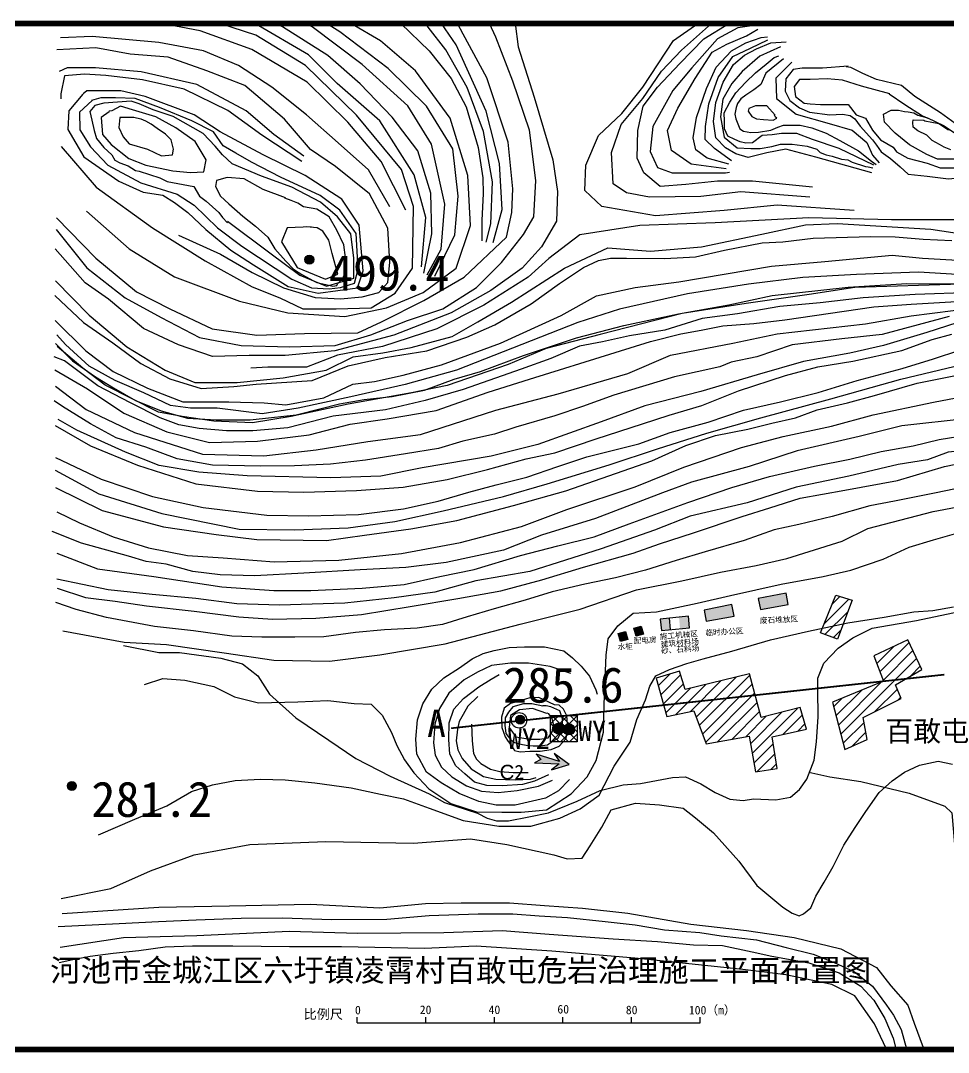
# Model space of a CAD drawing. Header units: millimetres. Extents: x 14677 to 18404, y 11255 to 11716.
# Drawn here: x 15515.8 to 15786.3, y 11255.1 to 11555.8 of the extents above; entities that cross this region are included whole.
import ezdxf

# ---------------------------------------------------------------- set-up
doc = ezdxf.new("R2010")
doc.units = ezdxf.units.MM
doc.layers.add('GiCAD_BoSu', color=7, linetype='Continuous')
doc.styles.get("Standard").update_dxf_attribs({"font": 'SIMSUN.TTF'})
doc.styles.add('宋', font='SIMSUN.TTF')

msp = doc.modelspace()

# ---------------------------------------------------------------- hatches: boundary and pattern name
for color, points in [(0, [(15601.25, 11486.174, 1), (15598.665, 11486.174, 1)]), (256, [(15738.992, 11389.003), (15730.835, 11387.385), (15731.476, 11384.153), (15739.61, 11385.614)]), (256, [(15723.2, 11385.617), (15715.043, 11383.999), (15715.684, 11380.768), (15723.819, 11382.228)]), (256, [(15692.154, 11377.812), (15690.031, 11377.177), (15690.725, 11374.856), (15692.848, 11375.491)]), (256, [(15696.678, 11379.361), (15694.555, 11378.726), (15695.249, 11376.406), (15697.372, 11377.041)]), (0, [(15662.728, 11352.111, 1), (15660.142, 11352.111, 1)]), (0, [(15674.369, 11349.495, 1), (15671.108, 11349.495, 1)]), (0, [(15677.282, 11349.256, 1), (15674.021, 11349.256, 1)]), (7, [(15666.069, 11342.072), (15667.492, 11340.505), (15665.616, 11339.523), (15672.814, 11339.222), (15670.528, 11337.506), (15675.701, 11339.046), (15671.375, 11342.274), (15672.93, 11339.875)]), (0, [(15531.998, 11332.758, 1), (15529.412, 11332.758, 1)])]:
    msp.add_hatch(color=color).paths.add_polyline_path(points)
h = msp.add_hatch()
h.set_pattern_fill('ANSI31', color=256, scale=1.5, style=0)
h.set_pattern_definition([(45, (-506.9315, 1295.841), (-1.68379802, 1.68379802), [])])
h.paths.add_polyline_path([(15728.314, 11365.428), (15709.545, 11360.886), (15707.881, 11366.2), (15701.12, 11364.161), (15704.22, 11352.996), (15712.05, 11354.626), (15715.639, 11345.01), (15728.168, 11347.261), (15730.074, 11336.859), (15736.379, 11337.885), (15734.913, 11347.115), (15744.884, 11349.312), (15743.124, 11355.612), (15731.687, 11352.682)])
h.paths.add_polyline_path([(15772.532, 11358.213), (15770.917, 11362.245), (15778.528, 11366.739), (15774.492, 11375.381), (15764.574, 11370.657), (15767.342, 11363.282), (15752.465, 11357.176), (15756.156, 11343.349), (15762.614, 11346.345), (15761.461, 11352.682)])
h.paths.add_polyline_path([(15758.264, 11386.881), (15753.512, 11388.392), (15748.976, 11377.386), (15754.016, 11375.588)])
h = msp.add_hatch(color=256)
h.paths.add_polyline_path([(15704.919, 11381.68), (15702.269, 11381.402), (15702.613, 11378.125), (15705.207, 11378.35)])
h.paths.add_polyline_path([(15710.54, 11382.269), (15707.751, 11381.976), (15708.044, 11378.595), (15710.847, 11378.837)])
h = msp.add_hatch()
h.set_pattern_fill('ANSI37', color=256, scale=1.2, style=0)
h.set_pattern_definition([(45, (-7719.6728, -5786.1343), (-1.34703842, 1.34703842), []), (135, (-7719.6728, -5786.1343), (-1.34703842, -1.34703842), [])])
h.paths.add_polyline_path([(15678.014, 11353.257), (15670.266, 11353.257), (15670.266, 11345.657), (15678.014, 11345.657)])

# ---------------------------------------------------------------- linework, layer by layer
at = {"color": 0}
for p, q in [((15613.909, 11263.747), (15613.909, 11265.347)), ((15633.909, 11263.747), (15633.909, 11265.347)), ((15653.909, 11263.747), (15653.909, 11265.347)), ((15673.909, 11263.747), (15673.909, 11265.347)), ((15693.909, 11263.747), (15693.909, 11265.347)), ((15713.909, 11263.747), (15713.909, 11265.347)), ((15613.909, 11263.747), (15713.909, 11263.747))]:
    msp.add_line(p, q, dxfattribs=at)
for points in [[(15659.947, 11554.99), (15660.881, 11548.224), (15665.538, 11533.551), (15670.911, 11515.299), (15672.344, 11505.994), (15671.985, 11497.405), (15667.687, 11489.89), (15661.969, 11483.673), (15652.912, 11477.169), (15641.308, 11470.665), (15624.609, 11464.161), (15607.345, 11459.637), (15592.911, 11458.223), (15582.439, 11458.223), (15571.684, 11457.94), (15561.778, 11461.334), (15551.589, 11466.141), (15541.4, 11474.624), (15534.607, 11479.431), (15525.834, 11489.328)], [(15526.125, 11494.914), (15535.077, 11483.783), (15546.218, 11475.037), (15556.762, 11469.273), (15567.902, 11463.509), (15580.037, 11461.124), (15594.162, 11460.727), (15607.491, 11461.124), (15617.836, 11464.304), (15628.578, 11468.478), (15638.923, 11471.857), (15648.671, 11478.019), (15656.032, 11485.373), (15662.398, 11493.522), (15665.382, 11498.69), (15665.979, 11509.225), (15664.188, 11523.933), (15659.333, 11538.242), (15654.305, 11551.052), (15652.438, 11554.99)], [(15526.207, 11498.322), (15537.666, 11486.65), (15549.573, 11476.773), (15559.234, 11471.834), (15571.591, 11465.998), (15584.622, 11464.202), (15598.552, 11464.651), (15614.054, 11464.876), (15621.019, 11468.018), (15633.376, 11474.303), (15645.059, 11481.038), (15657.416, 11492.71), (15658.989, 11499.894), (15659.334, 11506.82), (15657.915, 11520.436), (15651.669, 11539.157), (15644.855, 11551.921), (15643.171, 11554.99)], [(15527.607, 11519.126), (15537.825, 11507.305), (15554.228, 11495.484), (15569.555, 11485.812), (15583.269, 11478.29), (15591.336, 11475.066), (15598.058, 11471.842), (15607.738, 11471.842), (15617.957, 11472.11), (15624.948, 11476.409), (15630.057, 11483.663), (15630.326, 11501.663), (15626.83, 11512.409), (15613.654, 11528.26), (15598.865, 11542.768), (15584.344, 11551.634), (15573.895, 11554.99)], [(15534.965, 11500.315), (15547.38, 11489.321), (15560.641, 11481.146), (15579.545, 11474.098), (15593.652, 11470.716), (15610.299, 11469.588), (15622.431, 11472.125), (15633.153, 11476.635), (15642.746, 11483.683), (15646.978, 11496.086), (15646.132, 11510.745), (15641.053, 11527.377), (15630.896, 11541.19), (15620.739, 11549.929), (15612.056, 11554.99)], [(15628.078, 11500.618), (15620.876, 11514.797), (15611.133, 11526.224), (15599.272, 11537.863), (15583.174, 11547.386), (15568.136, 11552.888), (15556.802, 11554.99)], [(15632.638, 11484.122), (15633.961, 11498.474), (15630.559, 11510.937), (15620.542, 11526.611), (15608.067, 11537.564), (15599.751, 11545.873), (15584.087, 11554.99)], [(15633.29, 11482.213), (15635.631, 11493.694), (15635.418, 11505.6), (15631.588, 11517.931), (15624.14, 11527.711), (15614.73, 11537.395), (15605.318, 11545.723), (15592.142, 11554.052), (15590.161, 11554.99)], [(15634.347, 11481.754), (15638.379, 11489.215), (15639.425, 11502.345), (15635.542, 11519.803), (15628.672, 11530.994), (15615.307, 11543.038), (15600.809, 11554.036), (15599.059, 11554.99)], [(15636.544, 11481.33), (15642.395, 11493.397), (15643.338, 11504.71), (15641.828, 11518.474), (15634.091, 11530.919), (15622.957, 11541.854), (15608.803, 11552.602), (15604.952, 11554.99)], [(15626.645, 11554.99), (15634.913, 11547.078), (15641.292, 11539.002), (15645.634, 11530.718), (15649.179, 11518.818), (15650.582, 11510.059), (15650.657, 11505.405), (15650.214, 11497.657), (15650.214, 11491.68)], [(15651.489, 11491.299), (15652.899, 11496.622), (15653.369, 11508.834), (15650.705, 11523.551), (15646.004, 11536.39), (15639.736, 11547.349), (15634.598, 11553.949), (15633.784, 11554.99)], [(15653.52, 11491.13), (15656.167, 11500.777), (15655.388, 11514.158), (15651.495, 11529.407), (15642.794, 11548.745), (15638.466, 11554.99)], [(15758.83, 11500.482), (15736.349, 11502.02), (15720.952, 11500.482), (15700.935, 11498.944), (15685.229, 11501.713), (15680.302, 11506.328), (15680.61, 11513.712), (15684.305, 11522.327), (15691.08, 11528.789), (15697.239, 11536.481), (15706.17, 11550.019), (15713.204, 11554.99)], [(15745.896, 11504.384), (15725.765, 11505.898), (15714.077, 11504.6), (15699.141, 11504.384), (15692.431, 11505.681), (15688.534, 11508.277), (15688.101, 11517.36), (15690.915, 11525.578), (15697.193, 11533.147), (15702.604, 11541.149), (15708.449, 11547.205), (15717.269, 11554.99)], [(15746.676, 11507.276), (15729.181, 11509.005), (15718.991, 11509.005), (15709.762, 11508.045), (15702.264, 11507.468), (15697.457, 11511.502), (15695.535, 11515.728), (15695.727, 11523.796), (15697.265, 11530.904), (15701.495, 11536.474), (15708.032, 11543.39), (15714.953, 11550.497), (15722.241, 11554.99)], [(15731.68, 11554.723), (15724.951, 11553.763), (15718.991, 11550.497), (15711.492, 11542.045), (15705.917, 11535.514), (15700.149, 11524.949), (15699.38, 11517.649), (15701.495, 11513.039), (15705.725, 11511.502), (15711.3, 11511.502), (15717.837, 11511.502), (15721.298, 11511.502), (15722.451, 11511.695)], [(15623.395, 11501.607), (15617.193, 11512.326), (15608.309, 11520.197), (15599.09, 11528.403), (15589.033, 11536.441), (15579.311, 11542.805), (15569.087, 11546.992), (15556.012, 11549.504), (15536.569, 11551.179), (15527.35, 11550.844)], [(15721.49, 11512.655), (15711.3, 11514), (15705.532, 11518.034), (15704.379, 11523.796), (15707.455, 11530.327), (15712.454, 11538.972), (15717.453, 11546.655), (15721.682, 11548.96), (15727.45, 11551.457), (15730.719, 11553.378)], [(15722.259, 11514), (15715.914, 11515.728), (15712.646, 11518.226), (15711.877, 11521.683), (15712.838, 11527.638), (15715.722, 11536.09), (15718.606, 11542.237), (15723.028, 11547.039), (15727.258, 11549.344), (15731.68, 11550.881), (15733.603, 11551.073)], [(15561.812, 11493.279), (15574.06, 11487.734), (15583.245, 11482.381), (15592.431, 11477.983), (15601.617, 11475.115), (15609.08, 11474.733), (15615.395, 11475.306), (15620.179, 11476.645), (15622.858, 11479.513), (15623.433, 11485.44), (15622.858, 11495.382), (15617.5, 11505.324), (15607.549, 11513.355), (15600.277, 11518.326), (15592.726, 11527.106), (15581.096, 11536.891), (15570.079, 11541.171), (15558.755, 11545.147), (15547.737, 11546.064), (15537.638, 11547.899), (15526.314, 11547.287)], [(15723.064, 11514.966), (15718.064, 11518.612), (15715.361, 11521.177), (15715.496, 11524.958), (15716.442, 11531.574), (15719.145, 11539.27), (15723.469, 11545.346), (15728.605, 11547.776), (15733.605, 11550.206)], [(15764.011, 11511.455), (15747.659, 11516.046), (15738.875, 11518.342), (15733.334, 11517.261), (15727.929, 11515.911), (15724.28, 11516.991), (15721.307, 11518.747), (15718.469, 11521.717), (15717.793, 11526.443), (15718.469, 11531.979), (15720.631, 11537.92), (15723.604, 11543.05), (15726.848, 11545.751), (15730.361, 11547.641), (15734.551, 11549.396), (15739.01, 11549.666)], [(15737.389, 11548.181), (15731.307, 11545.481), (15726.172, 11541.025), (15723.199, 11537.514), (15720.496, 11532.924), (15719.82, 11527.793), (15720.902, 11521.852), (15724.685, 11518.747), (15728.74, 11518.612), (15731.442, 11518.612), (15734.821, 11519.152), (15737.389, 11519.827), (15740.767, 11519.827), (15745.092, 11519.287), (15747.93, 11518.342), (15748.876, 11517.396), (15750.632, 11516.721), (15752.389, 11516.316), (15755.092, 11515.506), (15756.984, 11515.236), (15758.2, 11514.561), (15762.119, 11513.346), (15762.93, 11513.211), (15764.282, 11512.941)], [(15764.552, 11513.751), (15754.416, 11518.612), (15746.713, 11521.177), (15742.119, 11522.932), (15737.659, 11522.932), (15734.956, 11522.527), (15731.983, 11522.392), (15729.145, 11520.232), (15727.253, 11520.097), (15725.631, 11520.502), (15724.01, 11521.177), (15721.983, 11522.122), (15721.037, 11524.282), (15721.037, 11526.578), (15720.902, 11529.008), (15722.523, 11532.114), (15724.28, 11534.814), (15727.118, 11537.785), (15730.091, 11540.62), (15733.199, 11543.185), (15735.497, 11545.076), (15736.848, 11545.616)], [(15598.296, 11516.308), (15589.594, 11522.662), (15581.561, 11529.518), (15567.168, 11537.21), (15550.934, 11540.888), (15537.546, 11542.059), (15529.345, 11542.059), (15527.002, 11541.055)], [(15738.2, 11544.671), (15733.064, 11540.485), (15731.578, 11537.244), (15729.551, 11535.624), (15727.253, 11534.139), (15725.767, 11533.059), (15724.821, 11531.709), (15724.415, 11530.493), (15724.01, 11528.603), (15724.28, 11527.253), (15725.496, 11524.282), (15726.577, 11523.607), (15728.74, 11523.202), (15730.902, 11523.337), (15734.551, 11523.877), (15736.578, 11524.823), (15738.2, 11525.363), (15740.497, 11525.363), (15741.443, 11525.363), (15743.065, 11525.363), (15746.443, 11524.552), (15750.632, 11523.067), (15754.687, 11520.907), (15760.092, 11517.936), (15763.876, 11514.831), (15765.228, 11513.886)], [(15740.61, 11543.692), (15736.003, 11539.089), (15736.195, 11533.143), (15741.954, 11528.54), (15751.552, 11525.855), (15758.271, 11523.937), (15762.494, 11520.293), (15764.222, 11516.649), (15766.141, 11514.347)], [(15757.119, 11542.541), (15749.633, 11541.966), (15743.682, 11541.966), (15740.994, 11541.582), (15738.883, 11538.897), (15738.691, 11535.253), (15740.034, 11532.568), (15742.914, 11530.458), (15745.793, 11529.115), (15751.744, 11528.348), (15755.391, 11528.54), (15757.695, 11528.156), (15759.039, 11527.197), (15760.574, 11525.088), (15764.222, 11521.06), (15765.374, 11519.526), (15766.717, 11517.608), (15769.405, 11515.69), (15772.284, 11513.196), (15774.588, 11511.087), (15780.155, 11510.511), (15786.298, 11509.744), (15792.056, 11510.32)], [(15791.481, 11523.553), (15783.994, 11528.924), (15776.507, 11533.718), (15772.668, 11536.979), (15765.374, 11538.705), (15761.342, 11540.431), (15757.887, 11542.157), (15756.543, 11542.349)], [(15597.794, 11514.803), (15586.079, 11522.495), (15576.205, 11529.685), (15563.486, 11535.872), (15551.269, 11538.547), (15540.558, 11539.885), (15534.366, 11540.219), (15528.508, 11539.718), (15527.504, 11534.534), (15527.504, 11533.029)], [(15769.213, 11534.486), (15760.958, 11536.787), (15755.391, 11538.513), (15750.976, 11538.897), (15745.985, 11538.705), (15742.914, 11538.705), (15741.378, 11536.595), (15741.762, 11533.718), (15744.258, 11531.8), (15745.985, 11531.609), (15749.057, 11531.417), (15752.128, 11531.417), (15754.048, 11531.417), (15755.583, 11531.417), (15757.119, 11531.417), (15759.423, 11528.348), (15762.11, 11527.389), (15764.222, 11523.937), (15766.525, 11521.06), (15770.173, 11518.95), (15771.132, 11517.608), (15774.447, 11515.738), (15780.114, 11514.255), (15783.892, 11512.907), (15789.155, 11512.907)], [(15533.879, 11534.449), (15529.812, 11529.539), (15529.473, 11524.122), (15534.217, 11516.165), (15544.384, 11509.054), (15551.501, 11505.837), (15557.262, 11504.991), (15560.651, 11502.79), (15564.549, 11499.912), (15569.802, 11495.002), (15577.088, 11488.907), (15583.696, 11484.675), (15593.761, 11478.316), (15602.523, 11476.413), (15613.952, 11477.935), (15615.666, 11482.884), (15614.523, 11496.205), (15609.38, 11503.818), (15598.713, 11510.669), (15586.523, 11516.759), (15573.951, 11523.42), (15566.332, 11528.368), (15552.046, 11533.697), (15544.998, 11535.41), (15539.665, 11535.41), (15535.093, 11535.41), (15533.95, 11534.458)], [(15536.644, 11532.528), (15532.895, 11529.183), (15533.029, 11523.966), (15536.108, 11519.017), (15541.196, 11513.666), (15550.836, 11508.583), (15561.413, 11505.239), (15566.367, 11502.028), (15573.195, 11495.473), (15580.291, 11490.123), (15594.832, 11480.504), (15600.544, 11477.968), (15605.728, 11477.65), (15609.007, 11478.073), (15613.133, 11479.342), (15614.191, 11483.358), (15613.556, 11493.822), (15608.796, 11500.587), (15603.083, 11504.92), (15591.552, 11510.205), (15583.103, 11514.627), (15578.558, 11517.165), (15574.815, 11519.302), (15572.008, 11523.443), (15565.725, 11526.648), (15556.233, 11530.521), (15549.148, 11533.193), (15543.4, 11533.326), (15539.122, 11533.326), (15536.449, 11532.525)], [(15769.05, 11534.477), (15773.638, 11531.376), (15778.765, 11528.141), (15780.789, 11527.197)], [(15576.125, 11497.369), (15588.387, 11488.127), (15597.207, 11481.679), (15604.951, 11478.455), (15612.91, 11480.819), (15612.91, 11486.622), (15612.05, 11493.715), (15608.178, 11498.658), (15603.23, 11502.957), (15594.84, 11507.256), (15586.02, 11510.48), (15577.415, 11514.133), (15574.619, 11516.713), (15572.468, 11519.292), (15569.026, 11522.946), (15560.206, 11527.889), (15554.398, 11529.823), (15550.31, 11531.543), (15547.944, 11532.403), (15539.985, 11531.758), (15537.403, 11531.113), (15535.897, 11529.394), (15536.543, 11526.814), (15537.188, 11523.805), (15537.833, 11521.441), (15539.985, 11518.862), (15542.351, 11516.713), (15543.211, 11515.208), (15544.717, 11514.348), (15547.083, 11513.489), (15549.235, 11512.199), (15550.31, 11511.984), (15556.334, 11510.05), (15558.485, 11508.975), (15566.229, 11507.471), (15567.95, 11504.677), (15569.886, 11503.172), (15573.543, 11499.948), (15574.619, 11498.444), (15576.125, 11496.939)], [(15541.556, 11529.27), (15539.288, 11527.608), (15539.59, 11522.622), (15542.161, 11519.752), (15547.302, 11515.673), (15552.292, 11513.709), (15560.155, 11512.047), (15565.296, 11511.594), (15569.227, 11511.745), (15569.832, 11515.22), (15566.657, 11520.658), (15561.062, 11524.586), (15555.165, 11527.759), (15548.36, 11529.874), (15544.883, 11530.932), (15542.312, 11529.572), (15541.556, 11529.421), (15541.392, 11529.111)], [(15735.767, 11528.333), (15733.334, 11531.033), (15730.091, 11531.033), (15728.064, 11530.223), (15727.929, 11529.413), (15729.01, 11527.928), (15730.361, 11527.253), (15732.388, 11526.983), (15735.226, 11526.848), (15736.308, 11527.388), (15735.902, 11527.658), (15735.632, 11528.333)], [(15548.814, 11527.608), (15544.731, 11527.608), (15544.429, 11524.737), (15545.639, 11522.018), (15547.453, 11519.903), (15552.745, 11518.392), (15556.828, 11516.428), (15560.003, 11516.731), (15560.306, 11518.392), (15559.701, 11521.112), (15558.038, 11522.774), (15555.618, 11524.435), (15553.804, 11525.644), (15552.292, 11526.55), (15550.931, 11527.155), (15548.663, 11527.608)], [(15788.21, 11515.468), (15783.083, 11515.468), (15779.979, 11516.817), (15774.987, 11519.648), (15770.804, 11523.018), (15767.701, 11526.253), (15767.431, 11528.545), (15769.59, 11529.758), (15771.749, 11529.758), (15773.503, 11529.354), (15774.582, 11529.219), (15776.201, 11528.95), (15777.416, 11528.276), (15780.249, 11527.467), (15784.837, 11525.31), (15788.615, 11522.883)], [(15786.996, 11518.165), (15785.107, 11518.974), (15783.758, 11519.782), (15781.599, 11520.861), (15779.979, 11522.479), (15777.416, 11523.692), (15776.066, 11524.77), (15775.932, 11526.119), (15776.066, 11526.927), (15779.17, 11526.793), (15779.44, 11526.658), (15783.488, 11525.849), (15784.432, 11525.31), (15786.186, 11524.096), (15786.996, 11523.962)], [(15593.017, 11504.19), (15586.478, 11506.609), (15580.908, 11509.755), (15575.947, 11510.088), (15572.882, 11509.237), (15572.542, 11507.537), (15574.074, 11504.645), (15576.457, 11502.434), (15580.543, 11498.862), (15584.288, 11495.971), (15587.863, 11492.739), (15589.906, 11489.337), (15593.141, 11485.765), (15595.354, 11483.384), (15597.737, 11481.853), (15601.142, 11479.982), (15602.163, 11479.472), (15604.717, 11478.962), (15606.76, 11478.451), (15607.952, 11478.621), (15608.122, 11479.132), (15609.824, 11480.833), (15610.505, 11482.704), (15610.505, 11486.786), (15609.994, 11490.528), (15607.952, 11494.78), (15605.738, 11498.692), (15602.163, 11500.903), (15598.248, 11501.583), (15596.546, 11502.604), (15594.673, 11503.454), (15592.8, 11504.135)], [(15525.893, 11480.041), (15535.717, 11470.029), (15546.72, 11460.802), (15557.92, 11453.931), (15566.565, 11450.398), (15578.943, 11450.398), (15592.304, 11451.772), (15604.879, 11453.931), (15612.739, 11457.858), (15621.384, 11459.035), (15629.636, 11460.606), (15641.622, 11463.747), (15649.088, 11468.066), (15658.912, 11473.759), (15674.33, 11483.662), (15686.993, 11489.616), (15699.407, 11488.624), (15714.304, 11489.864), (15731.932, 11493.585), (15744.595, 11496.314), (15753.891, 11496.74), (15781.19, 11495.059), (15802.351, 11491.888)], [(15819.346, 11492.569), (15792.772, 11497.769), (15769.761, 11497.769), (15745.653, 11498.317), (15718.258, 11496.948), (15696.342, 11496.127), (15678.809, 11493.39), (15669.768, 11486.547), (15663.741, 11481.073), (15650.866, 11472.862), (15637.168, 11466.019), (15621.279, 11460.818), (15608.129, 11458.355), (15599.089, 11454.797), (15587.857, 11454.797), (15582.926, 11454.523)], [(15600.526, 11495.72), (15593.502, 11495.478), (15591.806, 11491.365), (15596.408, 11483.863), (15604.643, 11480.475), (15608.276, 11481.927), (15606.58, 11487.977), (15605.612, 11491.849), (15603.916, 11494.51), (15602.221, 11495.478), (15599.072, 11495.72)], [(15525.776, 11475.679), (15534.079, 11467.872), (15542.626, 11461.894), (15550.806, 11455.917), (15559.231, 11451.403), (15568.389, 11448.597), (15577.912, 11449.207), (15584.478, 11449.868), (15600.811, 11450.965), (15611.242, 11455.216), (15622.085, 11457.684), (15634.164, 11459.604), (15645.844, 11463.556), (15654.012, 11467.211), (15664.618, 11473.301), (15672.908, 11479.269), (15679.857, 11483.897), (15684.245, 11485.968), (15687.781, 11486.577), (15692.413, 11486.577), (15703.587, 11486.545), (15712.574, 11486.977), (15721.02, 11488.925), (15731.956, 11491.088), (15738.02, 11491.413), (15746.899, 11492.387), (15763.639, 11492.953), (15770.754, 11492.816), (15778.963, 11492.132), (15787.31, 11491.722)], [(15525.866, 11468.468), (15534.735, 11459.606), (15542.747, 11453.603), (15552.761, 11448.743), (15563.061, 11444.741), (15576.508, 11444.741), (15586.808, 11444.455), (15593.108, 11443.901), (15604.134, 11445.878), (15612.616, 11449.833), (15618.977, 11450.68), (15627.317, 11452.516), (15638.485, 11455.482), (15655.678, 11461.837), (15673.363, 11469.868), (15683.723, 11475.579), (15694.977, 11478.078), (15707.659, 11479.684), (15734.696, 11484.311), (15750.27, 11485.664), (15769.908, 11487.469), (15778.711, 11486.567), (15790.674, 11485.89)], [(15839.453, 11478.813), (15819.636, 11480.793), (15798.498, 11481.233), (15777.581, 11482.553), (15759.525, 11481.893), (15743.892, 11481.013), (15728.039, 11479.033), (15710.204, 11476.173), (15690.387, 11471.773), (15678.277, 11467.813), (15642.904, 11453.98), (15627.88, 11449.811), (15612.02, 11446.197), (15596.717, 11442.861), (15586.144, 11441.193), (15573.067, 11442.861), (15565.277, 11442.861), (15559.434, 11443.695), (15551.643, 11447.309), (15543.296, 11450.922), (15535.784, 11455.092), (15528.828, 11461.486), (15526.324, 11464.266)], [(15525.891, 11461.753), (15530.85, 11456.638), (15537.568, 11452.002), (15542.847, 11448.804), (15549.245, 11445.127), (15556.763, 11442.09), (15564.441, 11440.012), (15572.759, 11439.532), (15582.677, 11439.532), (15588.915, 11440.172), (15596.114, 11440.971), (15602.992, 11442.729), (15608.75, 11444.168), (15615.949, 11445.447), (15624.107, 11446.246), (15633.544, 11448.165), (15642.182, 11451.362), (15649.86, 11453.6), (15662.43, 11458.243), (15677.9, 11463.355), (15691.624, 11466.971), (15707.593, 11470.338), (15722.315, 11472.956), (15734.915, 11475.699), (15757.067, 11478.146), (15774.191, 11479.245), (15788.015, 11479.088)], [(15842.788, 11476.439), (15814.92, 11478.041), (15790.06, 11479.043), (15758.984, 11478.041), (15745.752, 11476.038), (15727.307, 11473.434), (15708.662, 11470.43), (15684.71, 11464.372), (15669.002, 11460.322), (15657.902, 11455.57), (15640.094, 11449.521), (15629.766, 11447.386), (15611.268, 11444.01), (15594.617, 11440.413), (15583.366, 11438.614), (15572.114, 11439.064), (15562.889, 11440.413), (15555.913, 11441.762), (15540.386, 11449.631), (15533.861, 11454.577), (15526.435, 11460.872)], [(15793.426, 11476.641), (15776.619, 11475.998), (15761.429, 11475.039), (15748.957, 11473.601), (15737.125, 11472.483), (15724.813, 11470.406), (15714.54, 11469.003), (15703.576, 11465.591), (15693.33, 11463.974), (15685.422, 11462.179), (15678.771, 11460.922), (15670.324, 11457.33), (15661.696, 11454.277), (15644.825, 11448.28), (15633.695, 11445.103), (15622.112, 11442.38), (15606.894, 11440.564), (15593.721, 11437.16), (15583.5, 11436.253), (15575.778, 11436.253), (15567.829, 11436.934), (15561.923, 11438.068), (15556.472, 11440.111), (15547.842, 11444.422), (15538.302, 11449.415), (15528.536, 11456.676), (15525.583, 11457.811)], [(15525.685, 11454.021), (15535.241, 11448.536), (15545.813, 11441.427), (15558.418, 11435.942), (15570.82, 11432.896), (15584.848, 11433.302), (15599.892, 11435.13), (15611.888, 11438.177), (15622.663, 11439.802), (15636.894, 11442.239), (15652.142, 11447.521), (15664.138, 11451.38), (15689.147, 11459.108), (15699.44, 11462.356), (15708.288, 11464.521), (15714.247, 11465.603), (15720.567, 11466.866), (15729.596, 11467.588), (15738.625, 11468.671), (15764.571, 11472.409), (15775.478, 11473.21), (15788.63, 11474.011), (15799.697, 11474.171), (15803.386, 11474.332)], [(15525.878, 11449.251), (15534.893, 11442.536), (15548.99, 11435.822), (15568.824, 11429.435), (15586.69, 11428.944), (15601.934, 11430.745), (15617.014, 11433.202), (15632.331, 11435.222), (15654.286, 11442.259), (15672.514, 11447.018), (15692.812, 11453.02), (15705.291, 11458.361), (15723.457, 11461.795), (15736.386, 11464.574), (15762.094, 11467.451), (15775.467, 11469.774), (15787.678, 11471.372), (15799.016, 11471.953), (15802.941, 11471.953)], [(15786.515, 11469.629), (15777.502, 11467.16), (15767.036, 11464.401), (15755.261, 11463.093), (15740.725, 11461.351), (15730.404, 11457.865), (15722.991, 11456.267), (15719.647, 11454.96), (15706.419, 11452.056), (15688.741, 11446.637), (15679.636, 11443.383), (15671.554, 11440.63), (15660.165, 11437.327), (15653.92, 11435.308), (15644.735, 11433.289), (15637.572, 11431.087), (15628.02, 11429.619), (15616.365, 11427.747), (15606.086, 11426.606), (15595.644, 11426.117), (15585.692, 11425.954), (15571.661, 11426.28), (15561.382, 11428.073), (15552.245, 11431.496), (15543.65, 11434.276), (15536.115, 11438.33), (15528, 11443.397), (15525.536, 11444.99)], [(15803.394, 11469.39), (15791.772, 11468.745), (15780.043, 11464.982), (15767.345, 11461.111), (15757.552, 11458.961), (15744.064, 11456.484), (15730.522, 11452.618), (15714.078, 11447.786), (15697.827, 11443.533), (15685.059, 11438.894), (15666.545, 11432.326), (15652.971, 11428.893), (15632.866, 11425.459), (15620.838, 11423.055), (15606.232, 11422.54), (15581.862, 11423.186), (15567.742, 11424.271), (15556.201, 11426.17), (15546.29, 11430.104), (15532.17, 11436.479), (15526.739, 11439.599)], [(15525.861, 11437.847), (15536.102, 11431.905), (15549.813, 11426.294), (15566.828, 11420.847), (15584.834, 11418.701), (15598.38, 11418.371), (15613.742, 11418.867), (15627.288, 11419.857), (15640.131, 11422.06), (15651.869, 11424.991), (15663.167, 11428.07), (15671.53, 11429.829), (15683.562, 11433.934), (15697.06, 11438.332), (15704.913, 11440.828), (15714.386, 11443.708), (15725.095, 11447.927), (15738.791, 11452.453), (15748.264, 11454.923), (15758.458, 11456.569), (15772.71, 11459.657), (15781.558, 11462.907), (15787.284, 11464.467)], [(15525.784, 11424.836), (15538.602, 11417.884), (15556.914, 11412.212), (15579.437, 11407.638), (15595.735, 11407.455), (15611.3, 11408.004), (15624.851, 11409.834), (15638.951, 11412.944), (15656.603, 11417.149), (15669.33, 11420.848), (15687.379, 11426.396), (15701.494, 11431.02), (15715.84, 11435.644), (15731.575, 11440.036), (15752.055, 11445.58), (15772.402, 11451.33), (15790.283, 11455.642), (15808.164, 11458.311), (15825.602, 11460.415), (15841.667, 11460.415), (15854.382, 11460.126)], [(15525.968, 11428.5), (15539.255, 11422.143), (15554.227, 11417.094), (15569.011, 11413.916), (15587.538, 11411.672), (15599.702, 11411.485), (15614.299, 11411.859), (15627.399, 11413.542), (15637.504, 11415.786), (15646.487, 11418.403), (15654.408, 11420.506), (15663.359, 11422.803), (15672.393, 11425.921), (15680.852, 11428.711), (15696.035, 11432.508), (15705.134, 11435.771), (15716.216, 11438.801), (15726.598, 11442.298), (15737.39, 11444.699), (15748.338, 11447.491), (15759.752, 11450.983), (15772.797, 11454.474), (15781.999, 11457.267), (15789.686, 11459.827)], [(15525.94, 11419.792), (15539.501, 11413.092), (15557.383, 11408.328), (15572.732, 11406.094), (15584.654, 11404.606), (15604.91, 11404.337), (15616.02, 11405.842), (15629.578, 11407.723), (15642.948, 11410.169), (15659.519, 11414.496), (15674.772, 11418.823), (15699.861, 11427.526), (15709.729, 11432.037), (15718.426, 11434.878), (15727.793, 11436.716), (15734.817, 11438.555), (15741.675, 11440.059), (15748.031, 11442.398), (15756.895, 11444.403), (15764.761, 11446.571), (15777.24, 11450.133), (15790.313, 11452.804)], [(15526.293, 11412.677), (15532.907, 11409.457), (15542.745, 11405.391), (15553.091, 11402.171), (15564.454, 11399.968), (15574.8, 11399.29), (15589.726, 11398.104), (15608.552, 11398.612), (15626.869, 11400.476), (15644, 11403.696), (15661.808, 11408.441), (15675.038, 11413.355), (15694.949, 11419.919), (15709.174, 11425.671), (15725.939, 11431.424), (15738.132, 11434.638), (15752.187, 11437.684), (15764.38, 11440.899), (15781.992, 11444.621), (15795.201, 11447.159), (15817.774, 11451.133), (15831.683, 11452.202), (15845.593, 11453.485), (15854.382, 11452.439)], [(15792.078, 11439.833), (15772.762, 11437.732), (15760.331, 11434.674), (15742.162, 11430.47), (15728.201, 11425.885), (15711.37, 11421.299), (15702.964, 11418.203), (15683.389, 11410.718), (15667.68, 11405.889), (15656.563, 11401.542), (15639.888, 11397.92), (15628.046, 11396.472), (15614.754, 11395.747), (15598.32, 11394.782), (15584.062, 11394.057), (15573.912, 11394.299), (15565.936, 11395.264), (15558.203, 11397.438), (15552.403, 11398.162), (15547.201, 11399.755), (15533.466, 11403.558), (15524.916, 11406.915)], [(15526.271, 11400.667), (15538.217, 11396.063), (15554.601, 11393.847), (15574.397, 11390.778), (15589.586, 11389.754), (15600.338, 11389.754), (15615.357, 11390.437), (15627.644, 11391.46), (15638.027, 11393.865), (15648.032, 11395.833), (15661.523, 11399.923), (15672.437, 11402.8), (15683.048, 11405.375), (15693.204, 11409.161), (15710.279, 11415.416), (15723.198, 11419.719), (15734.179, 11422.946), (15747.302, 11426.011), (15757.594, 11427.977), (15766.675, 11430.245), (15776.058, 11431.908), (15783.626, 11433.723), (15792.101, 11435.084)], [(15798.236, 11431.261), (15786.252, 11430.063), (15780.26, 11427.84), (15771.701, 11426.472), (15757.302, 11423.086), (15741.943, 11419.844), (15727.666, 11415.305), (15711.008, 11411.415), (15700.625, 11407.308), (15685.049, 11401.905), (15664.247, 11395.235), (15648.492, 11392.547), (15636.579, 11389.284), (15624.666, 11387.556), (15610.255, 11386.02), (15591.293, 11385.492), (15578.835, 11385.833), (15566.888, 11387.367), (15554.089, 11388.561), (15541.289, 11389.925), (15526.271, 11392.994)], [(15526.381, 11390.418), (15534.631, 11387.671), (15543.338, 11386.602), (15552.504, 11385.228), (15566.406, 11383.702), (15579.391, 11382.023), (15589.168, 11381.413), (15601.847, 11381.718), (15615.138, 11382.786), (15629.345, 11385.076), (15643.216, 11387.434), (15655.802, 11389.602), (15667.736, 11392.855), (15679.888, 11396.54), (15694.427, 11400.66), (15702.092, 11403.363), (15712.006, 11406.563), (15726.192, 11411.287), (15734.276, 11413.878), (15743.122, 11416.621), (15756.078, 11418.938), (15771.498, 11421.826), (15785.182, 11425.87), (15794.626, 11427.796)], [(15794.462, 11420.629), (15782.243, 11418.11), (15770.607, 11415.785), (15763.431, 11414.429), (15752.377, 11411.329), (15742.68, 11409.003), (15735.546, 11407.4), (15726.76, 11404.302), (15715.391, 11401.032), (15706.951, 11398.45), (15697.993, 11395.697), (15689.208, 11393.459), (15680.25, 11391.566), (15670.776, 11389.329), (15662.852, 11386.919), (15653.889, 11384.423), (15645.994, 11382.111), (15638.781, 11379.799), (15631.431, 11378.712), (15621.903, 11378.304), (15613.443, 11377.484), (15604.156, 11376.281), (15595.728, 11376.11), (15586.097, 11376.11), (15577.325, 11376.453), (15566.146, 11378), (15554.794, 11379.203), (15540.825, 11381.914), (15531.992, 11384.222), (15526.012, 11386.259)], [(15528.028, 11377.942), (15545.988, 11374.66), (15558.254, 11374.003), (15575.119, 11371.596), (15589.575, 11369.408), (15605.783, 11369.189), (15620.458, 11370.94), (15639.513, 11374.222), (15661.416, 11379.912), (15678.938, 11384.288), (15695.365, 11389.978), (15708.529, 11392.531), (15719.878, 11395.127), (15730.271, 11397.039), (15739.159, 11399.089), (15745.723, 11401.138), (15755.295, 11404.144), (15762.816, 11407.833), (15781.833, 11412.781), (15795.235, 11415.304)], [(15551.868, 11362.368), (15557.198, 11364.072), (15563.594, 11363.646), (15572.122, 11361.729), (15578.091, 11358.747), (15585.127, 11357.043), (15596.639, 11357.256), (15605.38, 11357.682), (15613.055, 11356.83), (15617.959, 11356.617), (15621.157, 11353.422), (15623.928, 11348.31), (15625.491, 11344.549), (15627.738, 11340.357), (15630.436, 11336.614), (15634.782, 11331.972), (15641.225, 11327.63), (15648.718, 11325.235), (15656.061, 11325.085), (15661.755, 11325.085), (15669.098, 11325.834), (15676.291, 11330.475), (15680.937, 11335.416), (15683.634, 11340.207), (15685.732, 11348.442), (15685.882, 11356.527), (15686.181, 11364.013), (15686.481, 11370.9), (15687.081, 11375.691), (15689.928, 11379.434), (15694.423, 11383.177), (15701.208, 11383.532), (15713.054, 11386.059), (15722.77, 11388.32), (15737.539, 11391.6), (15749.817, 11393.784), (15757.89, 11395.633), (15767.309, 11398.826), (15774.877, 11402.354), (15781.925, 11404.516), (15790.829, 11407.039)], [(15753.512, 11388.392), (15758.264, 11386.881), (15754.016, 11375.588), (15748.976, 11377.386), (15753.512, 11388.392)], [(15538.457, 11318.473), (15549.051, 11323.131), (15558.373, 11326.941), (15565.577, 11331.175), (15571.721, 11333.08), (15578.29, 11334.35), (15585.705, 11334.773), (15592.909, 11334.562), (15601.596, 11333.715), (15612.19, 11332.233), (15620.665, 11330.328), (15627.445, 11329.058), (15634.86, 11326.306), (15644.818, 11322.707), (15655.2, 11321.014), (15664.523, 11321.014), (15672.998, 11323.342), (15678.93, 11326.094), (15684.439, 11330.116), (15688.888, 11338.584), (15693.55, 11345.57), (15695.457, 11352.132), (15697.999, 11357.848), (15699.27, 11361.87), (15700.965, 11364.833), (15704.991, 11366.738), (15710.076, 11368.432), (15714.787, 11369.783), (15723.149, 11372.08), (15734.437, 11375.317), (15745.515, 11377.928), (15757.012, 11380.33), (15767.569, 11382.001), (15776.182, 11383.482), (15781.729, 11383.878), (15787.805, 11384.933)], [(15545.794, 11373.741), (15556.033, 11371.649), (15562.083, 11371.649), (15574.183, 11370.022), (15580.465, 11368.394), (15584.887, 11364.907), (15588.377, 11359.56), (15596.056, 11352.585), (15605.596, 11346.075), (15613.508, 11340.728), (15623.514, 11335.614), (15634.916, 11330.499), (15639.337, 11327.941), (15648.968, 11324.81), (15651.811, 11323.39), (15654.525, 11322.615), (15658.015, 11322.615), (15663.96, 11323.777), (15669.646, 11324.939), (15678.046, 11328.296), (15684.766, 11331.395), (15691.487, 11333.074), (15696.527, 11333.461), (15705.896, 11335.217), (15709.638, 11335.475), (15714.154, 11333.412), (15718.283, 11330.834), (15722.541, 11328.9), (15726.412, 11328.513), (15729.509, 11329.029), (15735.961, 11328.771), (15740.219, 11329.545), (15742.928, 11331.736), (15744.993, 11334.701), (15747.187, 11340.245), (15747.832, 11345.66), (15748.348, 11352.879), (15748.219, 11360.743), (15748.219, 11364.224), (15749.941, 11368.593), (15754.193, 11372.969), (15758.444, 11375.93), (15764.113, 11378.762), (15776.996, 11380.95), (15791.297, 11384.039)], [(15752.465, 11357.176), (15756.156, 11343.349), (15762.614, 11346.345), (15761.461, 11352.682), (15772.532, 11358.213), (15770.917, 11362.245), (15778.528, 11366.739), (15774.492, 11375.381), (15764.574, 11370.657), (15767.342, 11363.282), (15752.465, 11357.176)], [(15675.776, 11334.694), (15672.611, 11331.321), (15668.813, 11329.213), (15659.951, 11327.21), (15654.465, 11327.21), (15649.402, 11328.264), (15643.599, 11330.583), (15638.43, 11333.64), (15634.105, 11336.802), (15631.256, 11342.072), (15631.045, 11346.394), (15631.467, 11352.085), (15633.05, 11356.723), (15635.687, 11360.939), (15639.169, 11364.312), (15643.705, 11367.158), (15647.397, 11369.793), (15650.668, 11371.374), (15653.832, 11372.217), (15658.263, 11373.166), (15662.694, 11373.271), (15668.496, 11373.271), (15674.193, 11372.112), (15676.725, 11370.109), (15679.257, 11367.685), (15681.683, 11364.734), (15683.477, 11360.834), (15683.899, 11359.569)], [(15676.198, 11365.577), (15670.184, 11367.58), (15663.855, 11368.528), (15658.58, 11368.528), (15653.094, 11367.896), (15648.98, 11365.893), (15645.076, 11363.68), (15640.645, 11359.78), (15637.903, 11355.353), (15636.531, 11350.821), (15636.109, 11345.34), (15636.637, 11341.756), (15638.536, 11338.278), (15641.489, 11335.432), (15645.815, 11332.797), (15650.14, 11331.216), (15654.993, 11330.899), (15660.584, 11331.427), (15666.808, 11332.691), (15670.817, 11334.483)], [(15669.69, 11336.055), (15665.569, 11334.155), (15662.083, 11333.205), (15656.166, 11332.782), (15651.728, 11332.888), (15648.136, 11333.838), (15645.283, 11336.266), (15642.641, 11338.589), (15640.951, 11342.072), (15640.634, 11346.295), (15640.739, 11351.151), (15642.113, 11355.163), (15644.86, 11358.224), (15649.404, 11361.708), (15652.996, 11363.925), (15655.321, 11365.297)], [(15707.881, 11366.2), (15701.12, 11364.161), (15704.22, 11352.996), (15712.05, 11354.626), (15715.639, 11345.01), (15728.168, 11347.261), (15730.074, 11336.859), (15736.379, 11337.885), (15734.913, 11347.115), (15744.884, 11349.312), (15743.124, 11355.612), (15731.687, 11352.682), (15728.314, 11365.428), (15709.545, 11360.886), (15707.881, 11366.2)], [(15649.042, 11358.877), (15646.186, 11356.023), (15644.833, 11353.62), (15643.592, 11351.573), (15643.17, 11349.356), (15642.747, 11345.873), (15643.275, 11343.339), (15644.543, 11340.805), (15647.185, 11337.744), (15650.777, 11335.527), (15654.37, 11334.788), (15659.97, 11334.577), (15664.407, 11334.788), (15666.098, 11335.21)], [(15671.423, 11356.443), (15666.893, 11358.521), (15664.219, 11358.447), (15661.769, 11357.631), (15658.649, 11356.814), (15656.718, 11355.405), (15655.976, 11352.808), (15656.05, 11349.765), (15657.015, 11347.094), (15657.907, 11345.684), (15659.021, 11344.497), (15659.763, 11343.087), (15661.471, 11342.716), (15664.219, 11342.864), (15667.264, 11342.864), (15670.458, 11343.384), (15672.834, 11344.348), (15674.84, 11346.575), (15675.36, 11349.914), (15675.063, 11353.179), (15674.023, 11355.108), (15672.76, 11356.295), (15671.423, 11356.443)], [(15668.081, 11356.072), (15664.814, 11356.666), (15662.437, 11356.666), (15659.243, 11355.85), (15657.981, 11354.292), (15657.015, 11352.585), (15656.941, 11350.507), (15657.238, 11348.059), (15658.649, 11346.278), (15659.763, 11345.387), (15661.62, 11344.942), (15663.18, 11344.645), (15665.185, 11344.497), (15667.116, 11344.423), (15669.418, 11344.794), (15670.829, 11345.833), (15672.389, 11346.575), (15673.726, 11349.023), (15673.8, 11352.288), (15672.983, 11354.663), (15670.384, 11355.85), (15669.047, 11356.147), (15667.995, 11356.098)], [(15669.195, 11353.921), (15665.036, 11355.33), (15661.249, 11354.959), (15658.649, 11353.327), (15658.204, 11349.765), (15660.209, 11347.094), (15664.294, 11346.426), (15667.19, 11346.426), (15669.641, 11346.797), (15670.755, 11348.578), (15671.126, 11350.804), (15670.755, 11352.437), (15669.789, 11353.772), (15669.27, 11353.995)], [(15647.232, 11350.739), (15647.389, 11345.961), (15647.84, 11342.206), (15648.741, 11340.554), (15649.944, 11339.352), (15652.8, 11337.7), (15655.506, 11336.949), (15659.414, 11336.649), (15663.773, 11336.649)], [(15527.603, 11299.926), (15542.093, 11302.906), (15553.6, 11308.016), (15566.386, 11312.7), (15582.581, 11315.681), (15604.742, 11316.532), (15630.314, 11316.106), (15646.935, 11317.384), (15657.589, 11315.681), (15671.227, 11312.7), (15675.09, 11311.52), (15679.512, 11311.73), (15681.828, 11315.307), (15685.197, 11320.776), (15687.934, 11325.826), (15695.093, 11327.719), (15702.042, 11327.298), (15708.991, 11326.246), (15712.57, 11323.511), (15717.834, 11319.093), (15725.204, 11310.889), (15730.468, 11303.736), (15738.049, 11297.424), (15740.746, 11295.655), (15742.826, 11294.927), (15744.075, 11295.447), (15746.155, 11297.214), (15747.612, 11300.644), (15750.109, 11304.698), (15752.71, 11309.271), (15755.777, 11315.554), (15759.099, 11320.699), (15762.255, 11325.346), (15766.076, 11330.823), (15769.897, 11334.309), (15773.551, 11336.798), (15777.87, 11338.79), (15783.352, 11339.952), (15787.505, 11339.122)], [(15745.642, 11336.755), (15751.691, 11335.411), (15760.765, 11334.068), (15774.88, 11330.711), (15785.298, 11326.849), (15787.272, 11324.896), (15788.178, 11314.634), (15789.386, 11295.016), (15791.171, 11275.143), (15792.221, 11267.453)], [(15527.863, 11295.62), (15556.033, 11297.456), (15576.65, 11297.864), (15600.329, 11298.272), (15620.538, 11297.252), (15633.806, 11298.476), (15644.217, 11298.68), (15658.302, 11298.68), (15668.572, 11297.959), (15679.577, 11297.144), (15692.825, 11295.719), (15711.169, 11292.46), (15727.474, 11290.628), (15741.333, 11288.591), (15754.988, 11285.333), (15765.383, 11279.835), (15769.504, 11274.468), (15774.431, 11268.843), (15776.341, 11263.619), (15778.955, 11256.487)], [(15526.681, 11291.817), (15544.497, 11292.698), (15555.963, 11293.227), (15566.9, 11293.756), (15580.042, 11294.196), (15592.037, 11294.284), (15606.537, 11293.854), (15622.586, 11293.966), (15634.846, 11294.968), (15649.198, 11295.514), (15659.338, 11295.514), (15666.943, 11294.951), (15675.252, 11294.388), (15686.238, 11293.262), (15694.969, 11292.277), (15703.56, 11290.87), (15713.829, 11290.064), (15720.084, 11289.064), (15730.342, 11287.94), (15738.973, 11285.69), (15746.854, 11283.69), (15752.952, 11281.35), (15758.965, 11278.619), (15764.204, 11274.425), (15768.297, 11268.88), (15770.278, 11265.995), (15772.494, 11261.774), (15774.087, 11256.1)], [(15527.318, 11285.771), (15545.722, 11288.6), (15567.159, 11289.206), (15594.057, 11290.418), (15614.078, 11289.812), (15639.156, 11290.014), (15656.144, 11290.62), (15669.896, 11289.61), (15688.502, 11288.196), (15701.445, 11287.387), (15711.988, 11286.425), (15720.431, 11286.246), (15729.053, 11284.451), (15734.801, 11283.195), (15745.606, 11281.226), (15754.465, 11278.313), (15760.746, 11274.391), (15764.523, 11270.372), (15767.81, 11264.998), (15770.2, 11259.225), (15771.097, 11255.842)], [(15768.259, 11256.044), (15764.76, 11263.455), (15759.022, 11271.566), (15752.303, 11274.922), (15738.867, 11277.719), (15726.41, 11279.257), (15694.915, 11282.527), (15670.684, 11284.648), (15648.576, 11286.061), (15633.543, 11285.354), (15609.362, 11285.91), (15594.124, 11285.91), (15577.63, 11286.067), (15565.848, 11286.067), (15557.903, 11285.811), (15550.208, 11284.695), (15542.76, 11283.95), (15536.057, 11283.082), (15530.968, 11282.09), (15526.996, 11281.222)]]:
    msp.add_lwpolyline(points, dxfattribs=at)
for points in [[(15730.835, 11387.385), (15731.476, 11384.153), (15739.61, 11385.614), (15738.992, 11389.003), (15730.835, 11387.385)], [(15715.043, 11383.999), (15715.684, 11380.768), (15723.819, 11382.228), (15723.2, 11385.617), (15715.043, 11383.999)], [(15702.269, 11381.402), (15702.613, 11378.125), (15710.847, 11378.837), (15710.54, 11382.269), (15702.269, 11381.402)], [(15704.919, 11381.68), (15705.206, 11378.358)]]:
    msp.add_lwpolyline(points)
for points in [[(15690.031, 11377.177), (15692.154, 11377.812), (15692.848, 11375.491), (15690.725, 11374.856)], [(15694.555, 11378.726), (15696.678, 11379.361), (15697.372, 11377.041), (15695.249, 11376.406)], [(15670.266, 11353.257), (15678.014, 11353.257), (15678.014, 11345.657), (15670.266, 11345.657)]]:
    msp.add_lwpolyline(points, close=True)
at = {"const_width": 0.5}
msp.add_lwpolyline([(15785.14, 11365.219), (15641.291, 11349.586)], dxfattribs=at)
at = {"color": 7}
msp.add_lwpolyline([(15675.701, 11339.046), (15671.375, 11342.274), (15672.93, 11339.875), (15666.069, 11342.072), (15667.492, 11340.505), (15665.616, 11339.523), (15672.814, 11339.222), (15670.528, 11337.506)], close=True, dxfattribs=at)
at = {"color": 0}
for centre, radius in [((15599.957, 11486.174), 1.293), ((15661.11, 11351.9), 2.244), ((15661.435, 11352.111), 1.293), ((15672.739, 11349.495), 1.631), ((15675.651, 11349.256), 1.631), ((15530.705, 11332.758), 1.293)]:
    msp.add_circle(centre, radius, dxfattribs=at)
at = {"layer": 'GiCAD_BoSu', "color": 0, "const_width": 1.703}
msp.add_lwpolyline([(15505.968, 11554.99), (15919.917, 11554.99), (15919.917, 11255.967), (15505.968, 11255.967), (15505.968, 11554.99), (15919.917, 11554.99)], dxfattribs=at)

# ---------------------------------------------------------------- texts
at = {"color": 0, "linetype": 'Continuous', "style": '宋'}
for s, height, p in [('499.4', 10.3352, (15605.642, 11477.161)), ('285.6', 10.3352, (15656.425, 11357.057)), ('A', 7.975, (15634.308, 11347.062)), ('百敢屯', 5.981, (15767.887, 11345.767)), ('WY2', 5.981, (15657.857, 11343.587)), ('WY1', 5.981, (15678.318, 11345.848)), ('281.2', 10.3352, (15536.389, 11323.746))]:
    msp.add_text(s, height=height, dxfattribs=at).set_placement(p)
at = {"color": 0, "linetype": 'Continuous', "char_height": 1.59494, "width": 22.67976, "attachment_point": 1, "style": '宋'}
for s, insert, rotation in [('{\\fFangSong_GB2312|b0|i0|c134|p49;废石堆放区}', (15731.282, 11381.765), 2.74259), ('{\\fFangSong_GB2312|b0|i0|c134|p49;施工机械区}', (15702.071, 11377.094), 4.62584), ('{\\fFangSong_GB2312|b0|i0|c134|p49;临时办公区}', (15715.377, 11378.188), 3.15706), ('{\\fFangSong_GB2312|b0|i0|c134|p49;水柜}', (15689.846, 11374.137), 1.50318), ('{\\fFangSong_GB2312|b0|i0|c134|p49;配电房}', (15694.468, 11375.863), 3.10501), ('{\\fFangSong_GB2312|b0|i0|c134|p49;建筑材料场}', (15702.359, 11374.855), 4.62584), ('{\\fFangSong_GB2312|b0|i0|c134|p49;砂、石料场}', (15702.437, 11372.917), 4.62584)]:
    msp.add_mtext(s, dxfattribs=dict(at, insert=insert, rotation=rotation))
at = {"color": 0, "attachment_point": 1}
for s, insert, char_height in [('{\\fArial|b0|i0|c0|p32;C\\fFangSong_GB2312|b0|i0|c134|p49;2}', (15655.451, 11338.933), 4.24128), ('{\\fFangSong_GB2312|b1|i0|c134|p49;河池市金城江区六圩镇凌霄村百敢屯危岩治理施工平面布置图}', (15524.405, 11282.297), 6.5)]:
    msp.add_mtext(s, dxfattribs=dict(at, insert=insert, char_height=char_height))
for s, insert, char_height, width in [('0', (15613.262, 11268.702), 2.5, 101.62862), (' 20', (15630.443, 11268.782), 2.5, 101.62862), (' 40', (15650.523, 11268.787), 2.5, 101.62862), (' 60', (15670.579, 11268.948), 2.5, 101.62862), (' 80', (15690.545, 11268.733), 2.5, 101.62862), ('100（m）', (15710.627, 11268.677), 2.5, 101.62862), ('{\\fFangSong_GB2312|b0|i0|c134|p49;比例尺}', (15598.281, 11267.665), 2.8, 56.6994)]:
    msp.add_mtext(s, dxfattribs=dict(at, insert=insert, char_height=char_height, width=width))

doc.saveas('drawing.dxf')
